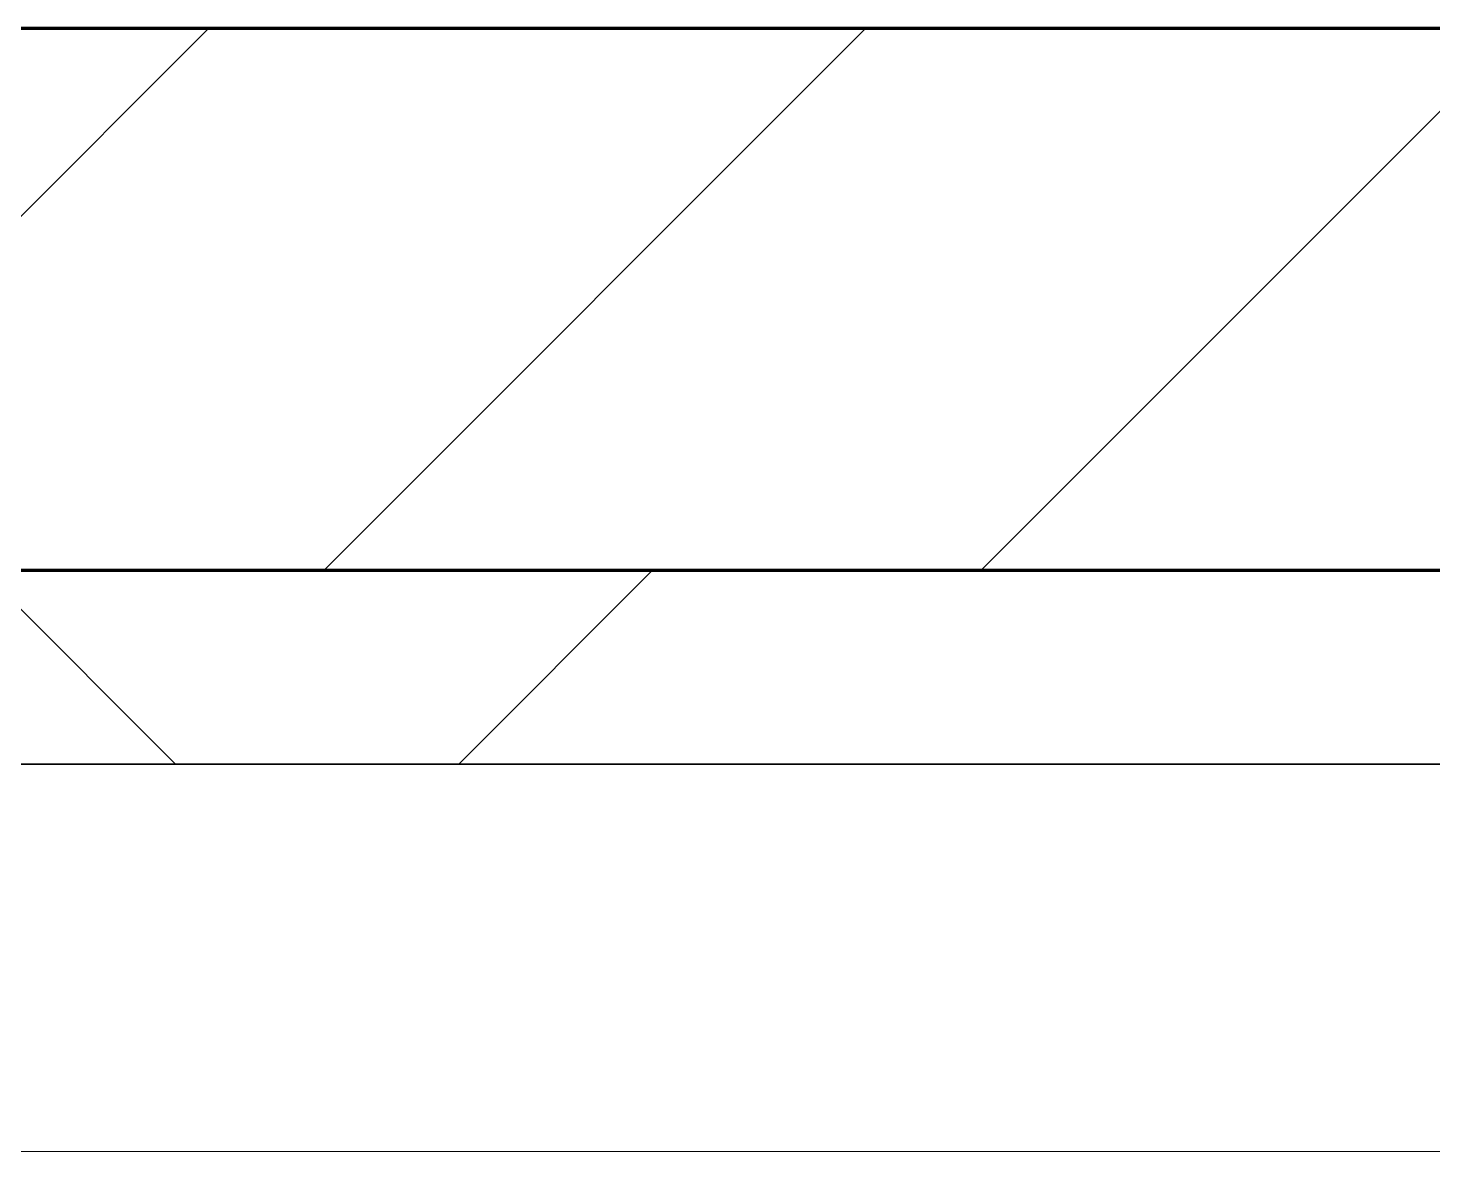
# Model space of a CAD drawing. Header units: millimetres. Extents: x -853432 to -773672, y -18171 to 22484.
# Drawn here: x -846693.4 to -846330.6, y 11599 to 11894 of the extents above; entities that cross this region are included whole.
import ezdxf
from ezdxf.xclip import XClip

# ---------------------------------------------------------------- set-up
doc = ezdxf.new("R2010")
doc.units = ezdxf.units.MM
doc.header["$XCLIPFRAME"] = 0
for name, color, linetype, lineweight in [('A-GLAZ-CURT', 2, 'Continuous', 9), ('A-WALL', 5, 'Continuous', 35), ('A-WALL-FNSH', 2, 'Continuous', 35), ('A-WALL-PATT', 1, 'Continuous', 35)]:
    doc.layers.add(name, color=color, linetype=linetype, lineweight=lineweight)
doc.layers.add('A11_ALU.SOLID SHEET', color=2, linetype='Continuous')

# ---------------------------------------------------------------- blocks, each defined once
blk = doc.blocks.new('System Panel - DPA-AR_Metal Ceiling Rectangular Panel-15987054-4251-01 ENLARGED CONCOURSE LEVEL - REFLECTED CEILING PLAN - SHEET 2')
at = {"layer": 'A-GLAZ-CURT'}
for p, q in [((-847507.46, 11604.02), (-845107.46, 11604.02)), ((-845107.46, 11604.02), (-847507.46, 11604.02))]:
    blk.add_line(p, q, dxfattribs=at)
blk = doc.blocks.new('PPLS-PP19_Custom Tile Pattern - Custom Tile Pattern-V71-4251-01 ENLARGED CONCOURSE LEVEL - REFLECTED CEILING PLAN - SHEET 2')
at = {"layer": 'A-GLAZ-CURT'}
for p, q in [((-300, 0), (300, 0)), ((300, 0), (-300, 0)), ((230.06, 0), (300, 0)), ((-300, -50), (300, -50)), ((300, -50), (-300, -50))]:
    blk.add_line(p, q, dxfattribs=at)
for points, knots in [([(300, 0), (286.53, 0), (254.22, 0), (207.11, 0), (177.41, 0), (159.34, 0), (158.33, 0), (158.3, 0)], [-285.253232, -285.253232, -285.253232, -285.253232, -244.693688, -187.987675, -143.776725, -129.632772, -123.352749, -123.352749, -123.352749, -123.352749]), ([(171.51, 0), (176.48, 0), (193.23, 0), (201.73, 0), (208.81, 0), (213.9, 0), (241.96, 0), (266.73, 0), (281.71, 0), (291.71, 0), (296.52, 0), (297.86, 0), (298.09, 0)], [-7971.819559, -7971.819559, -7971.819559, -7971.819559, -7784.112253, -7606.717214, -7289.299508, -7042.621073, -6582.165592, -6068.460911, -5766.029927, -5566.724884, -5280.360606, -5199.253518, -5199.253518, -5199.253518, -5199.253518]), ([(256.63, 0), (245.24, 0), (229.06, 0), (219.94, 0), (219.02, 0)], [-11769.193183, -11769.193183, -11769.193183, -11769.193183, -11162.864862, -10856.732305, -10856.732305, -10856.732305, -10856.732305]), ([(300, 0), (288.22, 0), (273.96, 0), (259.82, 0), (257.56, 0)], [-12528.858583, -12528.858583, -12528.858583, -12528.858583, -11905.454923, -11785.691348, -11785.691348, -11785.691348, -11785.691348]), ([(284.76, 0), (284.76, 0), (285.09, 0), (287.47, 0), (293.59, 0), (297.76, 0), (300, 0)], [-4110.630118, -4110.630118, -4110.630118, -4110.630118, -4053.389046, -3959.664717, -3862.421465, -3746.95702, -3746.95702, -3746.95702, -3746.95702]), ([(297.38, 0), (295.84, 0), (291.62, 0), (285.38, 0), (284.87, 0)], [-4803.172655, -4803.172655, -4803.172655, -4803.172655, -4358.271401, -4143.037883, -4143.037883, -4143.037883, -4143.037883])]:
    blk.add_open_spline(points, degree=3, knots=knots, dxfattribs=at)
blk = doc.blocks.new('PPLS-PP19_Custom Tile Pattern - Custom Tile Pattern-V72-4251-01 ENLARGED CONCOURSE LEVEL - REFLECTED CEILING PLAN - SHEET 2')
at = {"layer": 'A-GLAZ-CURT'}
for p, q in [((-300, 0), (300, 0)), ((300, 0), (-300, 0)), ((-293.07, 0), (-275.75, 0)), ((-275.75, 0), (-293.07, 0)), ((-222.32, 0), (-206.59, 0)), ((-206.59, 0), (-222.32, 0)), ((-300, -50), (300, -50)), ((300, -50), (-300, -50))]:
    blk.add_line(p, q, dxfattribs=at)
at = {"layer": 'A-GLAZ-CURT', "flags": 128}
for points in [[(-300, 0), (-291.56, 0), (-283.3, 0), (-275.2, 0), (-267.26, 0), (-259.45, 0), (-251.77, 0), (-244.2, 0), (-236.74, 0), (-229.36, 0), (-222.06, 0), (-214.83, 0), (-207.71, 0), (-200.76, 0), (-194.02, 0), (-187.54, 0), (-181.38, 0), (-175.58, 0), (-170.25, 0), (-165.64, 0), (-162.01, 0), (-159.53, 0), (-157.46, 0), (-154.52, 0), (-149.42, 0), (-141.84, 0), (-132.81, 0), (-126.08, 0)], [(-125.17, 0), (-128.55, 0), (-134.16, 0), (-140.03, 0), (-145.5, 0), (-150.63, 0), (-155.53, 0), (-160.27, 0), (-164.95, 0), (-169.65, 0), (-174.47, 0), (-179.49, 0), (-184.81, 0), (-190.44, 0), (-196.37, 0), (-202.58, 0), (-209.04, 0), (-215.73, 0), (-222.63, 0), (-229.72, 0), (-236.97, 0), (-244.39, 0), (-251.96, 0), (-259.67, 0), (-267.51, 0), (-275.48, 0), (-283.55, 0), (-291.73, 0), (-300, 0)]]:
    blk.add_lwpolyline(points, dxfattribs=at)
at = {"layer": 'A-GLAZ-CURT'}
for points, knots in [([(-300, 0), (-284.65, 0), (-236.57, 0), (-182.5, 0), (-148.38, 0), (-137.08, 0)], [-5323.127839, -5323.127839, -5323.127839, -5323.127839, -4502.809032, -2700.551212, -1552.578953, -1552.578953, -1552.578953, -1552.578953]), ([(-136.53, 0), (-159.08, 0), (-203.48, 0), (-262.56, 0), (-294.48, 0), (-300, 0)], [-17087.498323, -17087.498323, -17087.498323, -17087.498323, -15131.813646, -13729.592194, -13439.944408, -13439.944408, -13439.944408, -13439.944408]), ([(-137.88, 0), (-140.56, 0), (-147.66, 0), (-147.69, 0), (-158.72, 0), (-174.02, 0), (-185.59, 0), (-209.77, 0), (-232.01, 0), (-255.22, 0), (-262.59, 0), (-264.9, 0), (-265.4, 0)], [-3187.727384, -3187.727384, -3187.727384, -3187.727384, -2919.378265, -2477.344047, -2237.412286, -2029.680487, -1755.085331, -1400.429864, -858.079193, -543.655514, -208.940337, 0, 0, 0, 0]), ([(-258.6, 0), (-257.91, 0), (-254.26, 0), (-241.25, 0), (-225.99, 0), (-214.1, 0), (-208.52, 0), (-206.47, 0)], [-5722.54675, -5722.54675, -5722.54675, -5722.54675, -5657.471696, -5413.335975, -5017.494783, -4832.723979, -4723.981546, -4723.981546, -4723.981546, -4723.981546]), ([(-136.42, 0), (-137.69, 0), (-140.45, 0), (-149.31, 0), (-162.01, 0), (-177.91, 0), (-199.46, 0), (-216.65, 0), (-231.26, 0), (-233.46, 0), (-234, 0)], [-2589.45743, -2589.45743, -2589.45743, -2589.45743, -2418.507304, -2308.929706, -2113.765672, -1763.376603, -1422.553702, -978.033455, -846.069444, -682.911962, -682.911962, -682.911962, -682.911962]), ([(-233.49, 0), (-233.44, 0), (-232.38, 0), (-230.74, 0), (-225.3, 0), (-223.63, 0)], [-455.274641, -455.274641, -455.274641, -455.274641, -440.605512, -119.536984, 0, 0, 0, 0]), ([(-223.63, 0), (-219.39, 0), (-206.17, 0), (-188.58, 0), (-169.02, 0), (-152.52, 0), (-141.23, 0), (-136.5, 0)], [-5463.295695, -5463.295695, -5463.295695, -5463.295695, -5161.076232, -4739.070012, -4465.409639, -4149.119819, -3860.94325, -3860.94325, -3860.94325, -3860.94325]), ([(-205.47, 0), (-204.71, 0), (-198.01, 0), (-185.8, 0), (-171.77, 0), (-158.7, 0), (-157.22, 0)], [-4706.431663, -4706.431663, -4706.431663, -4706.431663, -4666.091899, -4349.945572, -4000.813434, -3840.635403, -3840.635403, -3840.635403, -3840.635403]), ([(-152.35, 0), (-151.03, 0), (-147.71, 0), (-143.57, 0), (-138.62, 0)], [-3494.978217, -3494.978217, -3494.978217, -3494.978217, -3371.022232, -3227.460399, -3227.460399, -3227.460399, -3227.460399]), ([(-118.78, 0), (-121.86, 0), (-126.28, 0), (-136.96, 0), (-147.46, 0), (-150.03, 0), (-150.57, 0)], [-5938.474035, -5938.474035, -5938.474035, -5938.474035, -5700.061948, -5508.838257, -5298.784692, -5196.16478, -5196.16478, -5196.16478, -5196.16478]), ([(-150.34, 0), (-150.07, 0), (-147.75, 0), (-144.18, 0), (-137.93, 0), (-136.56, 0)], [-4948.728362, -4948.728362, -4948.728362, -4948.728362, -4883.323924, -4440.880425, -4330.137317, -4330.137317, -4330.137317, -4330.137317]), ([(-136.52, 0), (-137.62, 0), (-142.41, 0), (-147.74, 0), (-149.07, 0)], [-6502.432035, -6502.432035, -6502.432035, -6502.432035, -6449.282163, -6277.220794, -6277.220794, -6277.220794, -6277.220794]), ([(-148.23, 0), (-146.94, 0), (-140.51, 0), (-138.24, 0), (-136.53, 0)], [-6162.058746, -6162.058746, -6162.058746, -6162.058746, -6017.569127, -5593.223018, -5593.223018, -5593.223018, -5593.223018]), ([(-136.54, 0), (-136.98, 0), (-141.8, 0), (-146.11, 0), (-146.95, 0)], [-767.177603, -767.177603, -767.177603, -767.177603, -741.901385, -489.130243, -489.130243, -489.130243, -489.130243]), ([(-146.69, 0), (-146.59, 0), (-145.49, 0), (-135.69, 0), (-128.29, 0), (-125.15, 0)], [-420.34245, -420.34245, -420.34245, -420.34245, -406.956646, -290.263673, 0, 0, 0, 0]), ([(-136.54, 0), (-133.14, 0), (-125.12, 0), (-107.3, 0), (-90.42, 0), (-75.26, 0), (-68.41, 0), (-65.12, 0), (-63.63, 0)], [-4329.390933, -4329.390933, -4329.390933, -4329.390933, -4054.690705, -3793.097032, -3402.597032, -3144.956779, -3050.982048, -2969.237017, -2969.237017, -2969.237017, -2969.237017]), ([(-136.51, 0), (-131.32, 0), (-121.67, 0), (-110.8, 0), (-99.5, 0), (-91.46, 0)], [-1533.298017, -1533.298017, -1533.298017, -1533.298017, -1002.059161, -460.363443, 0, 0, 0, 0]), ([(-136.37, 0), (-136.29, 0), (-135.42, 0), (-133.93, 0), (-128.78, 0), (-126.5, 0)], [-5579.751817, -5579.751817, -5579.751817, -5579.751817, -5560.701257, -5364.112219, -5231.017328, -5231.017328, -5231.017328, -5231.017328]), ([(-86.16, 0), (-91.37, 0), (-104.13, 0), (-122.08, 0), (-133.29, 0), (-136.36, 0)], [-1681.3698, -1681.3698, -1681.3698, -1681.3698, -1374.161226, -945.742622, -770.627825, -770.627825, -770.627825, -770.627825]), ([(-26.75, 0), (-27.82, 0), (-36.18, 0), (-53.55, 0), (-78.2, 0), (-109.73, 0), (-125.85, 0), (-136.06, 0)], [-8718.362214, -8718.362214, -8718.362214, -8718.362214, -8532.293389, -8073.216054, -7508.296369, -7004.680444, -6509.710453, -6509.710453, -6509.710453, -6509.710453]), ([(-135.7, 0), (-135.63, 0), (-132.45, 0), (-127.33, 0), (-124.19, 0), (-123.43, 0), (-123.28, 0)], [-3844.541415, -3844.541415, -3844.541415, -3844.541415, -3839.893365, -3647.167523, -3488.92562, -3439.852845, -3439.852845, -3439.852845, -3439.852845]), ([(-72.93, 0), (-75.51, 0), (-91.45, 0), (-114.41, 0), (-135.21, 0), (-135.39, 0)], [-19442.345229, -19442.345229, -19442.345229, -19442.345229, -18935.241197, -17136.203329, -17120.441938, -17120.441938, -17120.441938, -17120.441938]), ([(-127.41, 0), (-131.63, 0), (-133.16, 0), (-134.09, 0), (-134.15, 0)], [-8540.990293, -8540.990293, -8540.990293, -8540.990293, -8266.114998, -8246.473386, -8246.473386, -8246.473386, -8246.473386]), ([(-134.15, 0), (-133.32, 0), (-130.31, 0), (-117.33, 0), (-92.04, 0), (-77.32, 0), (-69.79, 0), (-67.59, 0)], [-7657.439573, -7657.439573, -7657.439573, -7657.439573, -7293.749979, -6839.55839, -6236.997189, -5713.340575, -5451.165353, -5451.165353, -5451.165353, -5451.165353]), ([(-120.13, 0), (-120.14, 0), (-120.24, 0), (-121.3, 0), (-129.25, 0), (-133.82, 0)], [-2933.992132, -2933.992132, -2933.992132, -2933.992132, -2920.575025, -2840.280255, -2731.647847, -2731.647847, -2731.647847, -2731.647847]), ([(-113.43, 0), (-113.44, 0), (-113.96, 0), (-119.73, 0), (-125.43, 0), (-127.03, 0), (-127.41, 0)], [-328.499627, -328.499627, -328.499627, -328.499627, -282.672656, -98.539552, -24.539552, 0, 0, 0, 0]), ([(-126.5, 0), (-122.44, 0), (-108.71, 0), (-88.91, 0), (-73.53, 0), (-67.54, 0)], [-5231.017328, -5231.017328, -5231.017328, -5231.017328, -4994.692869, -4542.524482, -4132.134537, -4132.134537, -4132.134537, -4132.134537]), ([(-125.15, 0), (-124.93, 0), (-121.96, 0), (-113.01, 0), (-98.9, 0), (-85.29, 0), (-73.12, 0), (-68.21, 0), (-68.04, 0)], [-3362.7396, -3362.7396, -3362.7396, -3362.7396, -3342.215224, -3074.362186, -2902.289527, -2605.247022, -2322.099534, -2311.883475, -2311.883475, -2311.883475, -2311.883475]), ([(-122.08, 0), (-122.01, 0), (-121.69, 0), (-121.2, 0), (-120.88, 0)], [-3136.336417, -3136.336417, -3136.336417, -3136.336417, -3110.304437, -3035.164275, -3035.164275, -3035.164275, -3035.164275]), ([(-36.33, 0), (-36.43, 0), (-37.27, 0), (-45.02, 0), (-46.13, 0), (-60.59, 0), (-81.23, 0), (-99.51, 0), (-114.02, 0), (-117.28, 0), (-118.78, 0)], [-1855.773136, -1855.773136, -1855.773136, -1855.773136, -1810.870157, -1672.078046, -1405.135169, -1060.00838, -740.068933, -229.489605, -116.330425, 0, 0, 0, 0]), ([(-117.74, 0), (-117.19, 0), (-114.78, 0), (-113.43, 0), (-113.43, 0)], [-821.249067, -821.249067, -821.249067, -821.249067, -394.672656, -330.879064, -330.879064, -330.879064, -330.879064]), ([(-67.91, 0), (-72.98, 0), (-87.79, 0), (-107.61, 0), (-116.56, 0), (-117.56, 0)], [-2627.997013, -2627.997013, -2627.997013, -2627.997013, -2193.204658, -1433.981041, -985.49888, -985.49888, -985.49888, -985.49888]), ([(-115.82, 0), (-114.96, 0), (-110.41, 0), (-96.78, 0), (-71.33, 0), (-42.53, 0), (-12.78, 0), (4.23, 0), (9.64, 0), (10.14, 0), (10.18, 0)], [-5724.064692, -5724.064692, -5724.064692, -5724.064692, -5430.283136, -5103.229623, -4799.173296, -4065.652676, -3589.737505, -3285.047089, -3066.359526, -3044.715262, -3044.715262, -3044.715262, -3044.715262]), ([(0.54, 0), (-2.2, 0), (-12.83, 0), (-25.64, 0), (-40, 0), (-56.24, 0), (-75.59, 0), (-94, 0), (-112.01, 0), (-114.94, 0), (-115.63, 0)], [-2679.34943, -2679.34943, -2679.34943, -2679.34943, -2518.50168, -2125.455881, -1792.521578, -1466.981642, -1208.454564, -789.402658, -501.969187, -243.577221, -243.577221, -243.577221, -243.577221]), ([(-91.46, 0), (-90.09, 0), (-84.7, 0), (-77.43, 0), (-72.73, 0), (-72.64, 0), (-72.64, 0)], [-19832.387487, -19832.387487, -19832.387487, -19832.387487, -19753.885894, -19541.04734, -19478.625389, -19471.062469, -19471.062469, -19471.062469, -19471.062469]), ([(-68.48, 0), (-68.89, 0), (-74.82, 0), (-80.63, 0), (-86.16, 0)], [-2031.655175, -2031.655175, -2031.655175, -2031.655175, -2007.031671, -1681.3698, -1681.3698, -1681.3698, -1681.3698]), ([(-29.03, 0), (-33.97, 0), (-43.74, 0), (-56.37, 0), (-71.66, 0), (-77.83, 0), (-82.66, 0), (-83.28, 0), (-83.28, 0)], [-2680.714891, -2680.714891, -2680.714891, -2680.714891, -2413.671296, -2161.752162, -2006.592567, -1646.621388, -1424.436217, -1393.971743, -1393.971743, -1393.971743, -1393.971743]), ([(-83.28, 0), (-83.28, 0), (-82.91, 0), (-76.23, 0), (-71.05, 0), (-67.58, 0)], [-1393.4169, -1393.4169, -1393.4169, -1393.4169, -1353.722004, -1274.333717, -1077.85679, -1077.85679, -1077.85679, -1077.85679]), ([(-36.62, 0), (-36.62, 0), (-40.35, 0), (-44.32, 0), (-55.06, 0), (-65.2, 0), (-67.58, 0)], [-4069.478503, -4069.478503, -4069.478503, -4069.478503, -3858.647035, -3538.256648, -2842.901703, -2637.517538, -2637.517538, -2637.517538, -2637.517538]), ([(-67.52, 0), (-64.94, 0), (-61.84, 0), (-60.36, 0), (-59.97, 0)], [-5448.562773, -5448.562773, -5448.562773, -5448.562773, -5140.470607, -5006.787413, -5006.787413, -5006.787413, -5006.787413]), ([(-67.35, 0), (-59.93, 0), (-48.14, 0), (-36.49, 0), (-33.57, 0), (-29.94, 0), (-28.57, 0)], [-1073.56893, -1073.56893, -1073.56893, -1073.56893, -651.549973, -296.515819, -83.513472, 0, 0, 0, 0]), ([(-66.59, 0), (-65.14, 0), (-59.51, 0), (-54.4, 0), (-48.53, 0), (-30.79, 0), (-18.03, 0), (8.61, 0), (15.02, 0), (22.91, 0), (31, 0), (39.04, 0), (51.19, 0), (58.74, 0), (61.34, 0), (61.45, 0)], [-4110.085044, -4110.085044, -4110.085044, -4110.085044, -4008.285538, -3689.699207, -3546.54457, -3315.260113, -2864.387349, -2439.246196, -2084.094819, -1956.422387, -1818.904206, -1645.594513, -1443.202566, -1228.752106, -1120.932285, -1120.932285, -1120.932285, -1120.932285]), ([(-66.39, 0), (-66.39, 0), (-63.63, 0), (-53.63, 0), (-34.42, 0), (-29.82, 0), (-29.19, 0)], [-2493.31794, -2493.31794, -2493.31794, -2493.31794, -2315.303971, -1809.437387, -963.711516, -666.19313, -666.19313, -666.19313, -666.19313]), ([(31.18, 0), (25.97, 0), (11.99, 0), (-16.92, 0), (-47.42, 0), (-65.77, 0), (-66.37, 0), (-66.38, 0)], [-4496.803627, -4496.803627, -4496.803627, -4496.803627, -4222.080604, -3745.412743, -2981.410125, -2542.574734, -2498.224237, -2498.224237, -2498.224237, -2498.224237]), ([(-63.63, 0), (-61.49, 0), (-57.39, 0), (-54.49, 0), (-45.2, 0), (-40.79, 0), (-40.46, 0), (-40.44, 0)], [-2969.237017, -2969.237017, -2969.237017, -2969.237017, -2851.217951, -2734.127174, -2474.780881, -2410.990208, -2350.645972, -2350.645972, -2350.645972, -2350.645972]), ([(-58.83, 0), (-58.37, 0), (-57.29, 0), (-54.23, 0), (-46.33, 0), (-42.62, 0), (-41.76, 0)], [-4859.52896, -4859.52896, -4859.52896, -4859.52896, -4680.891996, -4469.85053, -4321.566175, -4270.495146, -4270.495146, -4270.495146, -4270.495146]), ([(-51.83, 0), (-51.83, 0), (-51.78, 0), (-47.4, 0), (-46.01, 0), (-40.22, 0), (-36.78, 0)], [-632.814994, -632.814994, -632.814994, -632.814994, -627.965721, -508.377888, -260.442412, 0, 0, 0, 0]), ([(0.83, 0), (-0.33, 0), (-7.88, 0), (-20.62, 0), (-32.81, 0), (-44.85, 0), (-51.43, 0), (-51.79, 0)], [-1676.76829, -1676.76829, -1676.76829, -1676.76829, -1617.263037, -1290.787923, -1039.307308, -819.71621, -644.910881, -644.910881, -644.910881, -644.910881]), ([(-41.76, 0), (-39.9, 0), (-37.72, 0), (-36.92, 0), (-36.77, 0)], [-4270.495146, -4270.495146, -4270.495146, -4270.495146, -4161.040818, -4106.245333, -4106.245333, -4106.245333, -4106.245333]), ([(-36.78, 0), (-32.43, 0), (-20.41, 0), (-7.12, 0), (0.88, 0)], [-6191.144455, -6191.144455, -6191.144455, -6191.144455, -5862.463379, -5417.251398, -5417.251398, -5417.251398, -5417.251398]), ([(-36.29, 0), (-36.29, 0), (-34.66, 0), (-28.88, 0), (-26.95, 0), (-26.54, 0)], [-9150.272121, -9150.272121, -9150.272121, -9150.272121, -9057.163041, -8919.836787, -8834.607043, -8834.607043, -8834.607043, -8834.607043]), ([(30.82, 0), (29.27, 0), (20.14, 0), (3.54, 0), (-16.58, 0), (-34.76, 0), (-36.04, 0)], [-10462.034656, -10462.034656, -10462.034656, -10462.034656, -10363.088938, -9884.23066, -9424.652049, -9182.880979, -9182.880979, -9182.880979, -9182.880979]), ([(-33.34, 0), (-33.34, 0), (-32.93, 0), (-31.16, 0), (-30.52, 0)], [-2415.024266, -2415.024266, -2415.024266, -2415.024266, -2357.633367, -2323.618664, -2323.618664, -2323.618664, -2323.618664]), ([(70.32, 0), (65.9, 0), (55.68, 0), (39.61, 0), (24.74, 0), (2.64, 0), (-17.84, 0), (-30.57, 0), (-31.82, 0), (-32, 0)], [-4640.40715, -4640.40715, -4640.40715, -4640.40715, -4326.416877, -4098.545751, -3766.694881, -3333.063701, -2994.501669, -2698.150104, -2614.070998, -2614.070998, -2614.070998, -2614.070998]), ([(-30.76, 0), (-30.73, 0), (-29.99, 0), (-23.47, 0), (-15.75, 0), (-15.19, 0)], [-54176.191683, -54176.191683, -54176.191683, -54176.191683, -54157.274271, -53749.15266, -53717.791567, -53717.791567, -53717.791567, -53717.791567]), ([(-30.52, 0), (-27.11, 0), (-18.29, 0), (-6.14, 0), (1.36, 0)], [-2323.618664, -2323.618664, -2323.618664, -2323.618664, -2142.497158, -1746.007537, -1746.007537, -1746.007537, -1746.007537]), ([(-13, 0), (-14.35, 0), (-17.68, 0), (-25.97, 0), (-29.52, 0), (-30.21, 0)], [-55207.591944, -55207.591944, -55207.591944, -55207.591944, -54789.006179, -54461.685999, -54290.791712, -54290.791712, -54290.791712, -54290.791712]), ([(0.79, 0), (-4.04, 0), (-14.06, 0), (-24.92, 0), (-29.03, 0)], [-3276.429311, -3276.429311, -3276.429311, -3276.429311, -2903.012179, -2680.714891, -2680.714891, -2680.714891, -2680.714891]), ([(-28.98, 0), (-28.66, 0), (-27.39, 0), (-24.45, 0), (-22.56, 0)], [-166.548282, -166.548282, -166.548282, -166.548282, -102.06493, 0, 0, 0, 0]), ([(-28.57, 0), (-26.93, 0), (-20.29, 0), (-11.45, 0), (2.08, 0), (13.15, 0), (21.24, 0), (24.62, 0), (24.72, 0), (24.72, 0)], [-5361.429781, -5361.429781, -5361.429781, -5361.429781, -5261.36855, -5050.479954, -4785.90057, -4596.498881, -4445.288762, -4384.376941, -4376.041937, -4376.041937, -4376.041937, -4376.041937]), ([(-22.56, 0), (-20.27, 0), (-17.03, 0), (-11.36, 0), (-7.66, 0), (-6.6, 0), (-6.44, 0)], [-56468.192263, -56468.192263, -56468.192263, -56468.192263, -56344.022017, -56303.229861, -56166.290093, -56124.392176, -56124.392176, -56124.392176, -56124.392176]), ([(-15.19, 0), (-13.07, 0), (7.48, 0), (38.1, 0), (60.36, 0), (69.75, 0)], [-461.142613, -461.142613, -461.142613, -461.142613, -429.606584, -390.253598, -361.643964, -361.643964, -361.643964, -361.643964]), ([(-6.54, 0), (-6.73, 0), (-7.2, 0), (-7.6, 0), (-7.79, 0)], [-56009.792147, -56009.792147, -56009.792147, -56009.792147, -55949.290093, -55895.192118, -55895.192118, -55895.192118, -55895.192118]), ([(-2.63, 0), (-2.47, 0), (-1.22, 0), (4.92, 0), (15.97, 0), (22.54, 0), (24.49, 0)], [-226.825321, -226.825321, -226.825321, -226.825321, -220.269177, -206.416616, -198.214427, -187.717507, -187.717507, -187.717507, -187.717507]), ([(1.33, 0), (1.07, 0), (-0.36, 0), (-1.67, 0), (-2.25, 0)], [-248.792494, -248.792494, -248.792494, -248.792494, -246.234814, -234.646884, -234.646884, -234.646884, -234.646884]), ([(1.35, 0), (2.57, 0), (17.7, 0), (43.36, 0), (70.92, 0), (82.12, 0), (83.66, 0)], [-5408.491052, -5408.491052, -5408.491052, -5408.491052, -5340.621928, -4573.028122, -4094.177415, -3869.465285, -3869.465285, -3869.465285, -3869.465285]), ([(70.32, 0), (70.28, 0), (65.08, 0), (53.52, 0), (37, 0), (24.07, 0), (13.93, 0), (6.01, 0), (1.36, 0)], [-2953.356674, -2953.356674, -2953.356674, -2953.356674, -2950.589685, -2634.532728, -2313.748533, -2106.613311, -1925.670641, -1685.957011, -1685.957011, -1685.957011, -1685.957011]), ([(8.33, 0), (8.19, 0), (7.2, 0), (4.36, 0), (1.4, 0)], [-3574.286521, -3574.286521, -3574.286521, -3574.286521, -3526.962355, -3292.228156, -3292.228156, -3292.228156, -3292.228156]), ([(9.32, 0), (9.08, 0), (7.65, 0), (4.82, 0), (1.84, 0), (1.46, 0)], [-2922.926651, -2922.926651, -2922.926651, -2922.926651, -2882.788014, -2720.818881, -2697.69962, -2697.69962, -2697.69962, -2697.69962]), ([(1.54, 0), (2.04, 0), (12.09, 0), (22.06, 0), (37.44, 0), (45.92, 0), (57.76, 0), (64.47, 0), (72.74, 0), (75.22, 0), (76.03, 0), (76.21, 0)], [-1742.713998, -1742.713998, -1742.713998, -1742.713998, -1716.209403, -1206.526904, -1089.329421, -901.315459, -753.071572, -495.328968, -421.953223, -334.951786, -290.452333, -290.452333, -290.452333, -290.452333]), ([(103.09, 0), (101.08, 0), (86.31, 0), (63.34, 0), (35.84, 0), (13.15, 0), (5.53, 0), (1.8, 0)], [-375.435014, -375.435014, -375.435014, -375.435014, -369.147452, -330.153101, -307.516438, -285.83788, -250.29001, -250.29001, -250.29001, -250.29001]), ([(24.69, 0), (24.54, 0), (20.99, 0), (15.48, 0), (10.8, 0), (9.63, 0)], [-4368.572414, -4368.572414, -4368.572414, -4368.572414, -4306.476363, -4080.000647, -3772.857994, -3772.857994, -3772.857994, -3772.857994])]:
    blk.add_open_spline(points, degree=3, knots=knots, dxfattribs=at)
for points in [[(-133.82, 0), (-134.44, 0), (-135.05, 0), (-135.82, 0)], [(-67.52, 0), (-66.57, 0), (-65.71, 0), (-65.07, 0)], [(-63.96, 0), (-64.08, 0), (-65.6, 0), (-67.49, 0)], [(-39.84, 0), (-39.08, 0), (-38.11, 0), (-37.36, 0)]]:
    blk.add_open_spline(points, degree=3, dxfattribs=at)
blk = doc.blocks.new('*U634')
at = {"layer": 'A-GLAZ-CURT', "rotation": 180}
for name, p in [('PPLS-PP19_Custom Tile Pattern - Custom Tile Pattern-V72-4251-01 ENLARGED CONCOURSE LEVEL - REFLECTED CEILING PLAN - SHEET 2', (-10800, 8125)), ('PPLS-PP19_Custom Tile Pattern - Custom Tile Pattern-V71-4251-01 ENLARGED CONCOURSE LEVEL - REFLECTED CEILING PLAN - SHEET 2', (-10200, 8125))]:
    blk.add_blockref(name, p, dxfattribs=at)
at = {"layer": 'A-GLAZ-CURT'}
blk.add_blockref('System Panel - DPA-AR_Metal Ceiling Rectangular Panel-15987054-4251-01 ENLARGED CONCOURSE LEVEL - REFLECTED CEILING PLAN - SHEET 2', (835882.37, -3579.02), dxfattribs=at)
blk = doc.blocks.new('*U1213')
blk.add_lwpolyline([(-83950, 6309), (-96205.17, 6309), (-96205.17, 8125), (-104695, 8125), (-104695, 7050), (-108275, 7050), (-108275, 3850), (-101417.5, 3850), (-101417.5, 550), (-83950, 550)], close=True)

msp = doc.modelspace()

# ---------------------------------------------------------------- hatches: boundary and pattern name
at = {"layer": 'A-WALL-PATT', "lineweight": 9}
h = msp.add_hatch(dxfattribs=at)
h.set_pattern_fill('FP_2', color=256, style=0, pattern_type=2)
h.set_pattern_definition([(45, (0, 0), (-84.852814, 84.852814), [])])
h.paths.add_polyline_path([(-840837.54, 11754.02), (-840837.54, 11894.02), (-849372.5, 11894.02), (-849372.5, 11754.02), (-844960.16, 11754.02)])

# ---------------------------------------------------------------- linework, layer by layer
at = {"layer": 'A-WALL', "color": 7, "lineweight": 70}
for p, q in [((-849372.5, 11894.02), (-840837.54, 11894.02)), ((-840837.54, 11754.02), (-849372.5, 11754.02))]:
    msp.add_line(p, q, dxfattribs=at)
at = {"layer": 'A-WALL-FNSH', "color": 250}
msp.add_line((-849372.5, 11754.02), (-840837.54, 11754.02), dxfattribs=at)

# ---------------------------------------------------------------- block references
at = {"layer": 'A11_ALU.SOLID SHEET'}
ref = msp.add_blockref('*U1213', (-744682.37, 3579.02), dxfattribs=at)
XClip(ref).set_block_clipping_path([(-104690.1238047112, -9620.0029952966), (-34092.6543255156, 14392.9971737705)])

# ---------------------------------------------------------------- next in the draw order: hatches: boundary and pattern name
at = {"layer": 'A-WALL-PATT', "lineweight": 9}
h = msp.add_hatch(dxfattribs=at)
h.set_pattern_fill('FP_4', color=256, style=0, pattern_type=2)
h.set_pattern_definition([(45, (0, 0), (-212.13203, 212.13203), []), (135, (0, 0), (-212.13203, -212.13203), [])])
h.paths.add_polyline_path([(-840837.54, 11704.02), (-840837.54, 11754.02), (-849372.5, 11753.7), (-849372.5, 11704.02), (-840887.54, 11704.02)])

# ---------------------------------------------------------------- next in the draw order: linework, layer by layer
at = {"layer": 'A-WALL-FNSH', "color": 250}
msp.add_line((-840887.54, 11704.02), (-849372.5, 11704.02), dxfattribs=at)

# ---------------------------------------------------------------- next in the draw order: block references
msp.add_blockref('*U634', (-835882.37, 3579.02))

doc.saveas('drawing.dxf')
